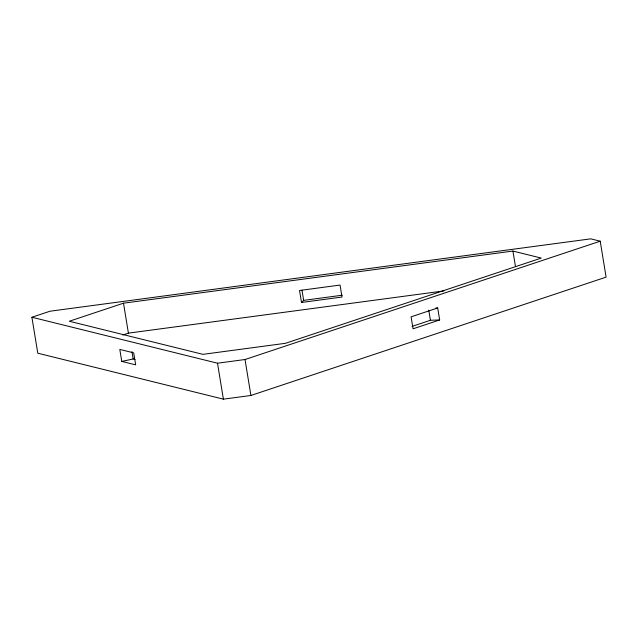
<?xml version="1.0" encoding="UTF-8"?>
<svg xmlns="http://www.w3.org/2000/svg" width="638" height="638" viewBox="0 0 638 638"><rect width="100%" height="100%" fill="white"/><g stroke="black" fill="none" stroke-linecap="round" stroke-linejoin="round"><path stroke-width="0.96" d="M301.495 302.468L342.016 297.045L340.054 285.066L299.533 290.489L301.495 302.468L303.656 300.378L342.239 295.211M31.9 317.245L49.971 311.224L590.764 238.843L600.214 241.188L606.1 277.131L250.909 395.472L223.396 399.157L37.786 353.197L31.9 317.245L217.502 363.205L245.024 359.521L600.214 241.188M123.501 303.186L69.271 321.249L202.932 354.345L285.489 343.3L541.263 258.079L512.928 251.061L123.501 303.186L128.405 333.14L122.791 335.014M437.7 307.963L411.087 316.831L413.057 328.817L439.662 319.949L437.7 307.963L435.858 308.034M412.068 326.401L430.427 320.284L439.662 319.949M121.762 361.411L135.671 364.856L133.709 352.87L119.8 349.433L121.762 361.411L133.167 358.987L135.017 359.449M128.405 333.14L443.896 290.92M512.928 251.061L515.464 266.524M428.76 310.148L430.427 320.284M301.997 290.242L303.656 300.378M245.024 359.521L250.909 395.472M217.502 363.205L223.396 399.157M131.954 351.61L133.167 358.987"/></g></svg>
